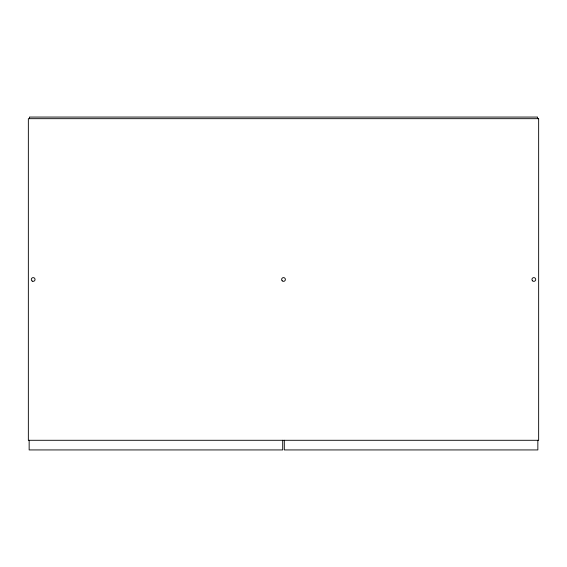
<?xml version="1.0" encoding="UTF-8"?>
<svg xmlns="http://www.w3.org/2000/svg" width="567" height="567" viewBox="0 0 567 567"><rect width="100%" height="100%" fill="white"/><g stroke="black" fill="none" stroke-linecap="round" stroke-linejoin="round"><path stroke-width="0.85" d="M537.849 440.29L537.849 449.936L284.301 449.936L284.301 440.29M537.58 118.673L537.58 117.064L29.42 117.064L29.42 118.673M282.699 440.29L282.699 449.936L29.151 449.936L29.151 440.29M538.65 118.673L28.35 118.673L28.35 440.29L538.65 440.29L538.65 118.673M282.175 280.807A1.878 1.878 0 0 0 285.314 279.963A1.878 1.878 0 0 0 283.011 277.667A1.878 1.878 0 0 0 282.175 280.807M532.498 280.807A1.878 1.878 0 0 0 535.638 279.963A1.878 1.878 0 0 0 533.341 277.667A1.878 1.878 0 0 0 532.498 280.807M32.234 281.104A1.878 1.878 0 0 0 35.048 279.481A1.878 1.878 0 0 0 32.234 277.858A1.878 1.878 0 0 0 32.234 281.104"/></g></svg>
